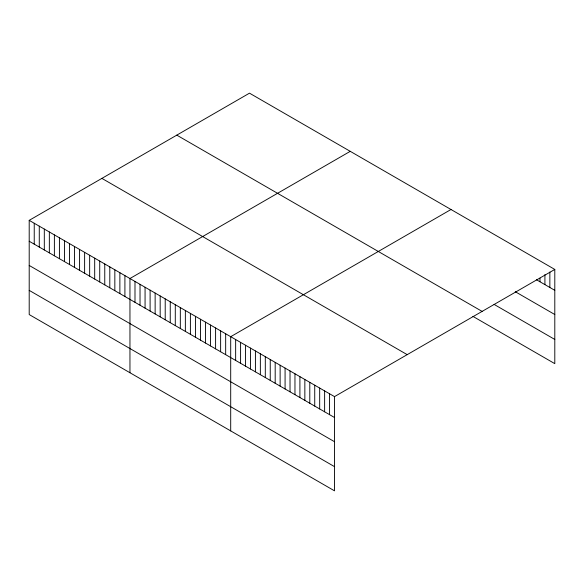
<?xml version="1.0" encoding="UTF-8"?>
<svg xmlns="http://www.w3.org/2000/svg" width="584" height="584" viewBox="0 0 584 584"><rect width="100%" height="100%" fill="white"/><g stroke="black" fill="none" stroke-linecap="round" stroke-linejoin="round"><path stroke-width="0.88" d="M29.2 220.351L334.508 396.616L334.508 490.837L29.2 314.564L29.2 220.351L249.492 93.163L554.8 269.436L554.8 363.649L472.887 316.36M350.247 151.336L129.955 278.517L129.955 372.738M450.994 209.503L230.702 336.691L230.702 430.904M334.508 396.616L554.8 269.436M536.441 279.729L554.8 290.328M515.256 291.693L554.8 314.521M494.071 304.388L554.8 339.45M176.799 135.138L482.107 311.403M101.893 178.383L407.201 354.649M29.2 241.243L334.508 417.509M29.2 265.443L334.508 441.708M29.2 290.372L334.508 466.638M549.858 272.027L549.858 287.474M544.916 274.626L544.916 284.62M539.974 278.13L539.974 281.765M329.566 393.762L329.566 414.662M324.624 390.908L324.624 411.808M319.674 388.053L319.674 408.953M314.732 385.199L314.732 406.099M309.79 382.352L309.79 403.245M304.848 379.498L304.848 400.39M299.906 376.644L299.906 397.536M294.964 373.789L294.964 394.682M290.022 370.935L290.022 391.827M285.08 368.081L285.08 388.973M280.13 365.226L280.13 386.119M275.188 362.372L275.188 383.265M270.246 359.518L270.246 380.41M265.304 356.663L265.304 377.556M260.362 353.809L260.362 374.702M255.42 350.955L255.42 371.847M250.478 348.101L250.478 369M245.528 345.246L245.528 366.146M240.586 342.392L240.586 363.292M235.644 339.538L235.644 360.438M225.665 333.778L225.665 354.671M220.628 330.873L220.628 351.765M215.591 327.96L215.591 348.86M210.554 325.054L210.554 345.947M205.517 322.142L205.517 343.042M200.48 319.236L200.48 340.129M195.443 316.331L195.443 337.224M190.399 313.418L190.399 334.311M185.362 310.513L185.362 331.405M180.325 307.6L180.325 328.5M175.288 304.695L175.288 325.587M170.251 301.789L170.251 322.682M165.214 298.877L165.214 319.769M160.177 295.971L160.177 316.864M155.14 293.058L155.14 313.958M150.103 290.153L150.103 311.046M145.066 287.248L145.066 308.14M140.029 284.335L140.029 305.228M134.992 281.43L134.992 302.322M124.91 275.611L124.91 296.504M119.873 272.699L119.873 293.599M114.836 269.793L114.836 290.686M109.799 266.888L109.799 287.781M104.762 263.975L104.762 284.868M99.725 261.07L99.725 281.962M94.688 258.157L94.688 279.057M89.651 255.252L89.651 276.144M84.614 252.346L84.614 273.239M79.577 249.434L79.577 270.326M74.54 246.528L74.54 267.421M69.503 243.616L69.503 264.516M64.466 240.71L64.466 261.603M59.422 237.805L59.422 258.697M54.385 234.892L54.385 255.785M49.348 231.987L49.348 252.879M44.311 229.074L44.311 249.974M39.274 226.169L39.274 247.061M34.237 223.256L34.237 244.156"/></g></svg>
